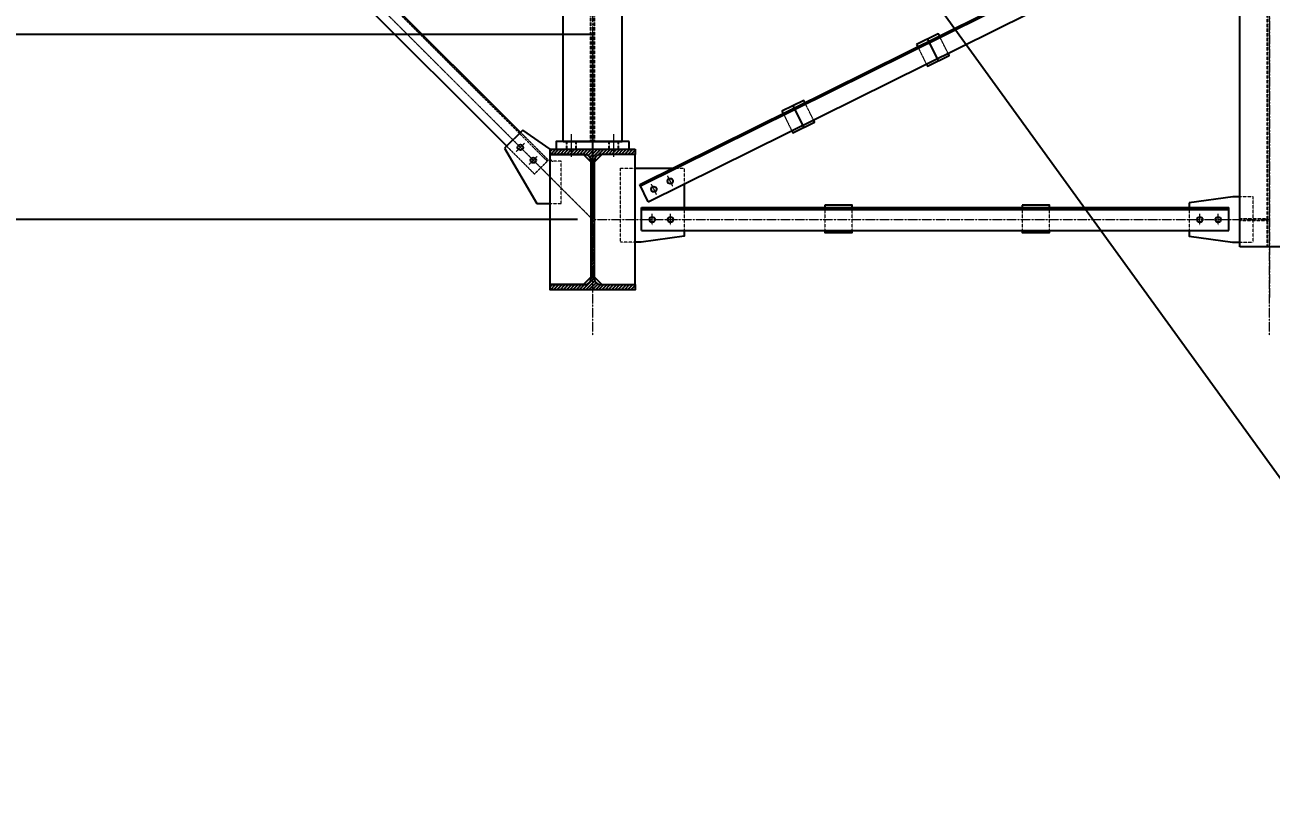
# Model space of a CAD drawing. Header units: millimetres. Extents: x 13669 to 217197, y -88248 to 24578.
# Drawn here: x 61699 to 65805, y 1719 to 4260 of the extents above; entities that cross this region are included whole.
import ezdxf

# ---------------------------------------------------------------- set-up
doc = ezdxf.new("R2010")
doc.units = ezdxf.units.MM
doc.linetypes.add('CENTER2', pattern=[1.125, 0.75, -0.125, 0.125, -0.125])
doc.linetypes.add('DASHED2', pattern=[0.375, 0.25, -0.125])
for name, color, linetype in [('CHAPA PISO', 3, 'Continuous'), ('SDDIM', 1, 'Continuous'), ('Tx-DDIM', 1, 'Continuous'), ('Tx_M_EQUIPOS', 4, 'Continuous'), ('Tx_M_OCULTOS', 2, 'DASHED2')]:
    doc.layers.add(name, color=color, linetype=linetype)
for name, color, linetype, lineweight in [('Tx_EJES', 1, 'CENTER2', 5), ('Tx_M_CONTORNO FINO', 1, 'Continuous', 5), ('Tx_M_OCULTAS FINO', 1, 'DASHED2', 5)]:
    doc.layers.add(name, color=color, linetype=linetype, lineweight=lineweight)
doc.styles.add('ROMANS', font='romans.shx', dxfattribs={"width": 0.9})
doc.dimstyles.new('ESC 1-50', dxfattribs={"dimscale": 50, "dimtxt": 2.5, "dimasz": 2.4, "dimexe": 1, "dimexo": 1, "dimgap": 1, "dimtad": 1, "dimdec": 0, "dimtxsty": 'ROMANS', "dimcen": 2.5, "dimclrd": 256, "dimclre": 256, "dimclrt": 3, "dimadec": 0, "dimazin": 2, "dimtfac": 0.5, "dimtdec": 0, "dimtmove": 0, "dimatfit": 3, "dimfxl": 1, "dimtfill": 1, "dimtfillclr": 256, "dimtolj": 2, "dimlwd": -1, "dimarcsym": 0})

# ---------------------------------------------------------------- blocks, each defined once
blk = doc.blocks.new('*D109')
at = {"layer": 'Defpoints', "color": 0, "transparency": 16777216}
for p in [(61828.2, 5323.7), (61071.7, 3618.7), (63569.7, 3618.7)]:
    blk.add_point(p, dxfattribs=at)
at = {"layer": 'SDDIM', "lineweight": -2, "transparency": 16777216}
for p, q in [((61778.2, 5323.7), (61021.7, 5323.7)), ((63519.7, 3618.7), (61021.7, 3618.7))]:
    blk.add_line(p, q, dxfattribs=at)
at = {"layer": 'SDDIM', "transparency": 16777216}
blk.add_line((61071.7, 5203.7), (61071.7, 3738.7), dxfattribs=at)
for points in [[(61051.7, 5203.7), (61091.7, 5203.7), (61071.7, 5323.7)], [(61051.7, 3738.7), (61091.7, 3738.7), (61071.7, 3618.7)]]:
    blk.add_solid(points, dxfattribs=at)
at = {"layer": 'SDDIM', "color": 3, "transparency": 16777216, "insert": (60959.2, 4471.2), "char_height": 125, "attachment_point": 5, "rotation": 90, "style": 'ROMANS', "bg_fill": 3, "box_fill_scale": 1.1, "bg_fill_color": 256, "bg_fill_true_color": 13158600, "bg_fill_transparency": 0}
blk.add_mtext('\\A2;1705', dxfattribs=at)
blk = doc.blocks.new('*D93')
at = {"layer": 'Defpoints', "color": 0, "transparency": 16777216}
for p in [(62130.1, 7633.7), (60636.8, 3618.7), (63134.8, 3618.7)]:
    blk.add_point(p, dxfattribs=at)
at = {"layer": 'SDDIM', "lineweight": -2, "transparency": 16777216}
for p, q in [((62080.1, 7633.7), (60586.8, 7633.7)), ((63084.8, 3618.7), (60586.8, 3618.7))]:
    blk.add_line(p, q, dxfattribs=at)
at = {"layer": 'SDDIM', "transparency": 16777216}
blk.add_line((60636.8, 7513.7), (60636.8, 3738.7), dxfattribs=at)
for points in [[(60616.8, 7513.7), (60656.8, 7513.7), (60636.8, 7633.7)], [(60616.8, 3738.7), (60656.8, 3738.7), (60636.8, 3618.7)]]:
    blk.add_solid(points, dxfattribs=at)
at = {"layer": 'SDDIM', "color": 3, "transparency": 16777216, "insert": (60524.3, 5626.2), "char_height": 125, "attachment_point": 5, "rotation": 90, "style": 'ROMANS', "bg_fill": 3, "box_fill_scale": 1.1, "bg_fill_color": 256, "bg_fill_true_color": 13158600, "bg_fill_transparency": 0}
blk.add_mtext('\\A2;4015', dxfattribs=at)
blk = doc.blocks.new('A$C9d26feda')
at = {"layer": 'Tx_M_EQUIPOS'}
blk.add_lwpolyline([(-140, 0), (-140, -17.3), (-26, -17.3, -0.414214), (-5.4, -37.9), (-5.4, -425.1, -0.414214), (-26, -445.7), (-140, -445.7), (-140, -463), (140, -463), (140, -445.7), (26, -445.7, -0.414214), (5.4, -425.1), (5.4, -37.9, -0.414214), (26, -17.3), (140, -17.3), (140, 0)], format="xyb", close=True, dxfattribs=at)

msp = doc.modelspace()

# ---------------------------------------------------------------- linework, layer by layer
at = {"layer": 'Tx-DDIM'}
for p, q in [((64672.9622666, 4213.2712542), (64708.6350803, 4141.6650369)), ((64229.4280893, 3993.4931081), (64265.100903, 3921.8868907))]:
    msp.add_line(p, q, dxfattribs=at)
at = {"layer": 'Tx_EJES'}
for p, q in [((63569.725693, 3237.3022091), (63569.725693, 8051.5652295)), ((65799.725693, 3237.3022091), (65799.725693, 8051.5652295)), ((65799.7256932, 5004.9561041), (65799.7256932, 3355.9561042)), ((63833.7701392, 3728.3395921), (63816.8982815, 3762.3886805)), ((63780.0084207, 3701.6998168), (63763.136563, 3735.7489052)), ((63766.0336509, 3599.7061042), (63766.0336509, 3637.7061042)), ((63826.0336509, 3599.7061042), (63826.0336509, 3637.7061042)), ((65570.7640815, 3599.7061042), (65570.7640815, 3637.7061042)), ((65630.7640815, 3599.7061042), (65630.7640815, 3637.7061042))]:
    msp.add_line(p, q, dxfattribs=at)
at = {"layer": 'Tx_M_CONTORNO FINO'}
msp.add_line((63639.7256928, 3825.2061042), (63639.7256928, 3900.6061042), dxfattribs=at)
at = {"layer": 'Tx_M_EQUIPOS'}
for p, q in [((63666.7256929, 3875.6061042), (63666.7256929, 7536.7061041)), ((65702.725693, 3529.2061042), (65702.725693, 7353.8061041)), ((63724.6716205, 3734.5454945), (65628.3112379, 4677.8288026)), ((63726.8028025, 3730.2445571), (65630.4424199, 4673.5278651)), ((63753.0873808, 3677.1996615), (65656.7269982, 4620.4829696)), ((63753.0873808, 3677.1996615), (63724.6716205, 3734.5454945)), ((63731.0336509, 3658.7061042), (65665.7640815, 3658.7061042)), ((63731.0336509, 3582.7061042), (63731.0336509, 3658.7061042)), ((65665.7640815, 3582.7061042), (65665.7640815, 3658.7061042)), ((63731.0336509, 3652.3061042), (65665.7640815, 3652.3061042)), ((63731.0336509, 3582.7061042), (65665.7640815, 3582.7061042)), ((65896.725693, 3529.2061042), (65702.725693, 3529.2061042))]:
    msp.add_line(p, q, dxfattribs=at)
for points in [[(64712.3326567, 4223.9470393), (64708.7653753, 4231.1076611), (64637.159158, 4195.4348474)], [(64637.159158, 4195.4348474), (64640.7264393, 4188.2742256)], [(64669.2646251, 4130.9893826), (64672.8319716, 4123.82863), (64744.438189, 4159.5014437), (64740.8708425, 4166.6621963)], [(64268.7984793, 4004.1688932), (64265.231198, 4011.3295149), (64193.6249806, 3975.6567012)], [(64193.6249806, 3975.6567012), (64197.192262, 3968.4960795)], [(64225.7304478, 3911.2112364), (64229.2977943, 3904.0504839), (64300.9040117, 3939.7232975), (64297.3366651, 3946.8840501)], [(63709.7256928, 3788.5356155), (63833.6290593, 3788.5356155)], [(63871.4190765, 3735.8348739), (63871.4190765, 3658.7061042)], [(64334.8988662, 3665.7061042), (64334.8988662, 3658.7061042)], [(64424.8988662, 3658.7061042), (64424.8988662, 3665.7061042), (64334.8988662, 3665.7061042)], [(64984.8988662, 3665.7061042), (64984.8988662, 3658.7061042)], [(65074.8988662, 3658.7061042), (65074.8988662, 3665.7061042), (64984.8988662, 3665.7061042)], [(65678.7640815, 3693.7061042), (65535.7640815, 3673.7061042)], [(65535.7640815, 3673.7061042), (65535.7640815, 3658.7061042)], [(65702.725693, 3693.7061042), (65678.7640815, 3693.7061042)], [(64334.8988662, 3582.7061042), (64334.8988662, 3575.7061042), (64424.8988662, 3575.7061042), (64424.8988662, 3582.7061042)], [(64984.8988662, 3582.7061042), (64984.8988662, 3575.7061042), (65074.8988662, 3575.7061042), (65074.8988662, 3582.7061042)]]:
    msp.add_lwpolyline(points, dxfattribs=at)
for points in [[(63871.4190765, 3582.7061042), (63871.4190765, 3563.7061042), (63729.1082824, 3543.8024966, -0.0347536737), (63727.7231625, 3543.7061042), (63709.7256928, 3543.7061042)], [(65535.7640815, 3582.7061042), (65535.7640815, 3563.7061042), (65678.0748755, 3543.8024966, 0.0347536737), (65679.4599955, 3543.7061042), (65702.725693, 3543.7061042)]]:
    msp.add_lwpolyline(points, format="xyb", dxfattribs=at)
for centre in [(63825.3342103, 3745.3641363), (63771.5724919, 3718.724361), (63766.0336509, 3618.7061042), (63826.0336509, 3618.7061042), (65570.7640815, 3618.7061042), (65630.7640815, 3618.7061042)]:
    msp.add_circle(centre, 9, dxfattribs=at)
at = {"layer": 'Tx_M_OCULTAS FINO'}
for points in [[(64740.8708425, 4166.6621963), (64712.3326567, 4223.9470393)], [(64640.7264393, 4188.2742256), (64669.2646251, 4130.9893826)], [(64297.3366651, 3946.8840501), (64268.7984793, 4004.1688932)], [(64197.192262, 3968.4960795), (64225.7304478, 3911.2112364)], [(63709.7256928, 3543.7061042), (63661.4190765, 3543.7061042), (63661.4190765, 3788.5356155), (63709.7256928, 3788.5356155)], [(63833.6290593, 3788.5356155), (63871.4190765, 3788.5356155)], [(63871.4190765, 3788.5356155), (63871.4190765, 3735.8348739)], [(63871.4190765, 3658.7061042), (63871.4190765, 3582.7061042)], [(64334.8988662, 3658.7061042), (64334.8988662, 3582.7061042)], [(64424.8988662, 3582.7061042), (64424.8988662, 3658.7061042)], [(64984.8988662, 3658.7061042), (64984.8988662, 3582.7061042)], [(65074.8988662, 3582.7061042), (65074.8988662, 3658.7061042)], [(65535.7640815, 3658.7061042), (65535.7640815, 3582.7061042)], [(65702.725693, 3543.7061042), (65745.7640815, 3543.7061042), (65745.7640815, 3693.7061042), (65702.725693, 3693.7061042)]]:
    msp.add_lwpolyline(points, dxfattribs=at)
msp.add_lwpolyline([(65702.725693, 3622.7061042), (65793.425693, 3622.7061042), (65793.425693, 3614.7061042), (65702.725693, 3614.7061042)], close=True, dxfattribs=at)
at = {"layer": 'Tx_M_OCULTOS'}
for p, q in [((65793.425693, 3529.2061042), (65793.425693, 7353.8061041)), ((63624.2256928, 3850.2061042), (63624.2256928, 3875.6061042)), ((63655.2256928, 3850.2061042), (63655.2256928, 3875.6061042))]:
    msp.add_line(p, q, dxfattribs=at)

# ---------------------------------------------------------------- next in the draw order: dimensions: what is measured, and where the dimension line sits
at = {"layer": 'SDDIM'}
dim = msp.add_linear_dim(base=(61071.7459005, 3618.7061042), p1=(61828.2256929, 5323.7061041), p2=(63569.725693, 3618.7061042), angle=90, dimstyle='ESC 1-50', dxfattribs=at)
dim.commit()
dim.dimension.update_dxf_attribs({"geometry": '*D109', "text_midpoint": (60959.2459005, 4471.2061042)})

# ---------------------------------------------------------------- next in the draw order: hatches: boundary and pattern name
h = msp.add_hatch()
h.set_pattern_fill('ANSI31', color=1, scale=60, angle=360)
h.set_pattern_definition([(45, (23368.792, 35885.459), (-5.3033009, 5.3033009), [])])
h.paths.add_polyline_path([(63709.7256928, 3850.2061042), (63429.7256928, 3850.2061042), (63429.7256928, 3832.9061042), (63543.7256928, 3832.9061042, -0.4142135624), (63564.3256928, 3812.3061042), (63564.3256928, 3425.1061042, -0.4142135624), (63543.7256928, 3404.5061042), (63429.7256928, 3404.5061042), (63429.7256928, 3387.2061042), (63709.7256928, 3387.2061042), (63709.7256928, 3404.5061042), (63595.7256928, 3404.5061042, -0.4142135624), (63575.1256928, 3425.1061042), (63575.1256928, 3812.3061042, -0.4142135624), (63595.7256928, 3832.9061042), (63709.7256928, 3832.9061042)])

# ---------------------------------------------------------------- next in the draw order: linework, layer by layer
msp.add_line((63332.7256932, 6223.7061041), (66593.998474, 1719.0598894))
at = {"layer": 'CHAPA PISO'}
msp.add_line((63569.7256928, 3618.7061042), (63569.7256928, 4228.7061042), dxfattribs=at)
at = {"layer": 'Tx_EJES'}
for p, q in [((63318.1177873, 3843.2345975), (63344.9760279, 3870.1164671)), ((63360.5628445, 3800.8268492), (63387.4210851, 3827.7087187)), ((63569.725693, 3618.7061042), (65799.725693, 3618.7061042))]:
    msp.add_line(p, q, dxfattribs=at)
at = {"layer": 'Tx_M_CONTORNO FINO'}
msp.add_line((63499.7256928, 3825.2061042), (63499.7256928, 3900.6061042), dxfattribs=at)
at = {"layer": 'Tx_M_EQUIPOS'}
for p, q in [((63472.7256929, 3875.6061042), (63472.7256929, 7536.7061041)), ((63339.6771295, 3913.0864038), (63279.0712087, 3853.6985063)), ((63429.7256928, 3850.2061042), (63339.6771295, 3913.0864038)), ((63472.7256929, 3875.6061042), (63666.7256929, 3875.6061042)), ((63279.0712087, 3853.6985063), (63385.9826336, 3671.2298858)), ((63429.7256928, 3821.2298858), (63429.7256928, 3850.2061042)), ((63385.9826336, 3671.2298858), (63429.7256928, 3671.2298858))]:
    msp.add_line(p, q, dxfattribs=at)
for points in [[(63689.7256928, 3875.6061042), (63449.7256928, 3875.6061042), (63449.7256928, 3850.2061042), (63689.7256928, 3850.2061042)], [(63429.7256928, 3618.7061042), (63429.7256928, 3832.9061042), (63539.3256928, 3832.9061042), (63564.3256928, 3807.9061042), (63564.3256928, 3429.5061042), (63539.3256928, 3404.5061042), (63429.7256928, 3404.5061042)], [(63709.7256928, 3618.7061042), (63709.7256928, 3832.9061042), (63600.1256928, 3832.9061042), (63575.1256928, 3807.9061042), (63575.1256928, 3429.5061042), (63600.1256928, 3404.5061042), (63709.7256928, 3404.5061042)]]:
    msp.add_lwpolyline(points, close=True, dxfattribs=at)
for centre in [(63331.5469076, 3856.6755323), (63373.9919648, 3814.267784)]:
    msp.add_circle(centre, 9, dxfattribs=at)
at = {"layer": 'Tx_M_OCULTAS FINO'}
for p, q in [((63332.0682149, 3905.6304088), (63423.4894347, 3814.2895475)), ((63286.3538034, 3860.8347396), (63378.2545032, 3769.0148198)), ((63378.2545032, 3769.0148198), (63423.4894347, 3814.2895475))]:
    msp.add_line(p, q, dxfattribs=at)
msp.add_lwpolyline([(63429.7256928, 3671.2298858), (63465.9826336, 3671.2298858), (63465.9826336, 3811.2298858), (63439.7256928, 3811.2298858, -0.4142135624), (63429.7256928, 3821.2298858)], format="xyb", dxfattribs=at)
at = {"layer": 'Tx_M_OCULTOS'}
for p, q in [((63563.4256929, 3875.6061042), (63563.4256929, 7536.7061041)), ((63576.0256929, 3875.6061042), (63576.0256929, 7536.7061041)), ((63484.2256928, 3850.2061042), (63484.2256928, 3875.6061042)), ((63515.2256928, 3850.2061042), (63515.2256928, 3875.6061042))]:
    msp.add_line(p, q, dxfattribs=at)

# ---------------------------------------------------------------- next in the draw order: block references
at = {"xscale": -1, "rotation": 359.9999999999997}
msp.add_blockref('A$C9d26feda', (63569.7256928, 3850.2061042), dxfattribs=at)

# ---------------------------------------------------------------- next in the draw order: dimensions: what is measured, and where the dimension line sits
at = {"layer": 'SDDIM'}
dim = msp.add_linear_dim(base=(60636.8008299, 3618.7061042), p1=(62130.1107968, 7633.7061041), p2=(63134.7806224, 3618.7061042), angle=90, dimstyle='ESC 1-50', dxfattribs=at)
dim.commit()
dim.dimension.update_dxf_attribs({"geometry": '*D93', "text_midpoint": (60524.3008299, 5626.2061042)})

# ---------------------------------------------------------------- next in the draw order: linework, layer by layer
at = {"layer": 'CHAPA PISO'}
msp.add_line((63569.7256928, 4228.7061042), (59907.1624383, 4228.7061042), dxfattribs=at)
at = {"layer": 'Tx_EJES'}
msp.add_line((61863.2256929, 5323.7061041), (63569.725693, 3618.7061042), dxfattribs=at)
at = {"layer": 'Tx_M_EQUIPOS'}
for p, q in [((62100.3060557, 5136.3098586), (63332.0682149, 3905.6304088)), ((62055.0711241, 5091.035131), (63286.3538034, 3860.8347396))]:
    msp.add_line(p, q, dxfattribs=at)
at = {"layer": 'Tx_M_OCULTAS FINO'}
msp.add_line((61994.3378809, 5235.3996459), (63420.0968149, 3810.8939429), dxfattribs=at)

doc.saveas('drawing.dxf')
